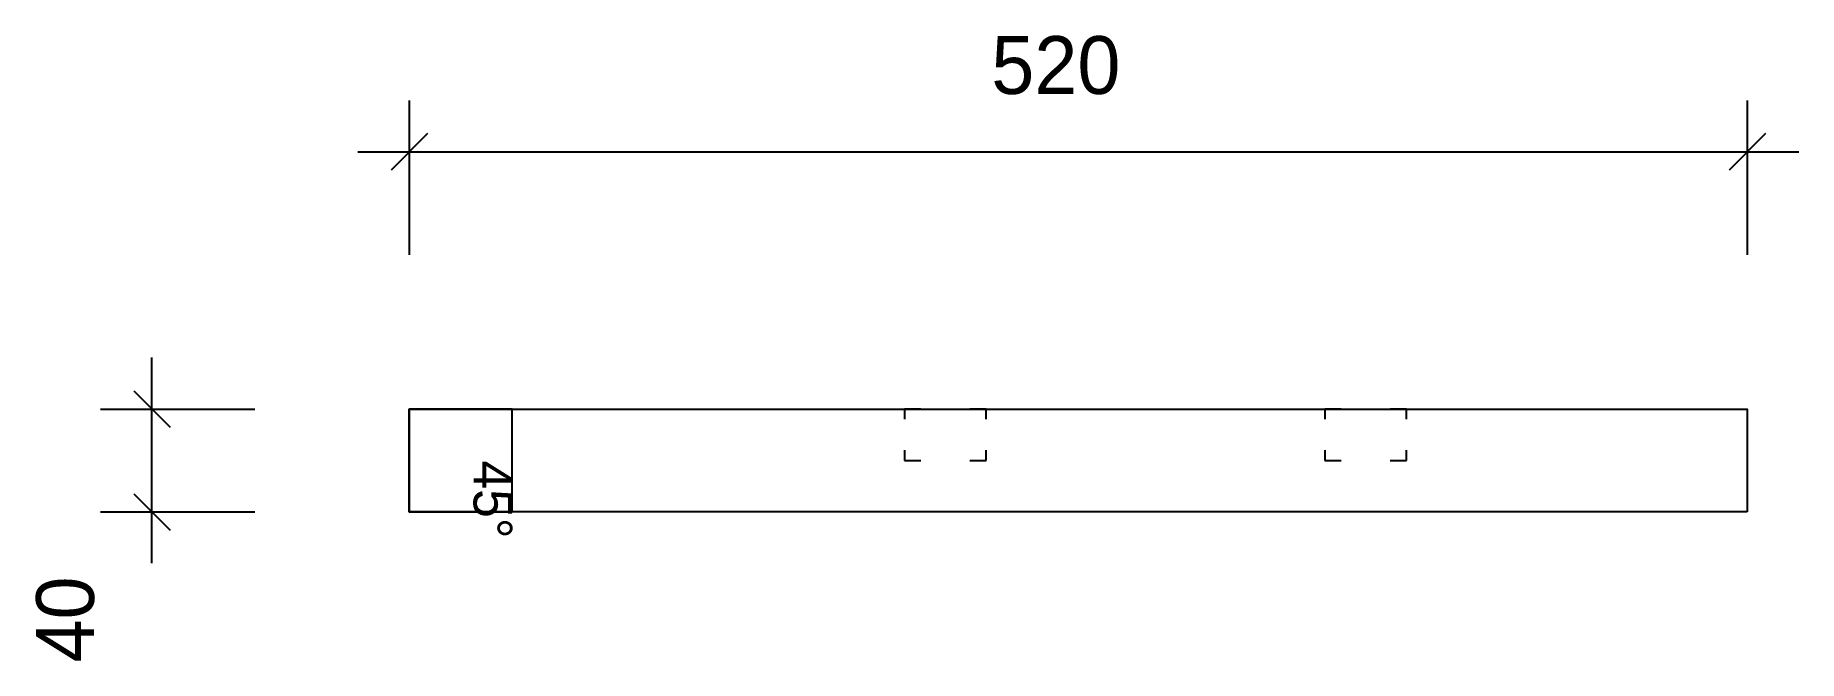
# Model space of a CAD drawing. Header units: millimetres. Extents: x -145 to 540, y -58 to 185.
import ezdxf
from ezdxf.enums import TextEntityAlignment as Align

# ---------------------------------------------------------------- set-up
doc = ezdxf.new("R2010")
doc.units = ezdxf.units.MM
for name, color, linetype in [('CONTOUR', 7, 'CONTINUOUS'), ('CUT_BALUSTER', 7, 'CONTINUOUS'), ('CUT_MITRE', 7, 'CONTINUOUS'), ('DIMLINES', 7, 'CONTINUOUS'), ('DIMLINESTEXT', 7, 'CONTINUOUS')]:
    doc.layers.add(name, color=color, linetype=linetype)

msp = doc.modelspace()

# ---------------------------------------------------------------- linework, layer by layer
at = {"layer": 'CONTOUR', "color": 0, "linetype": '0'}
msp.add_lwpolyline([(519.998, 0), (0, 0), (0, 40), (519.998, 40), (519.998, 0)], dxfattribs=at)
at = {"layer": 'CUT_BALUSTER', "color": 1}
for p, q in [((198.808, 40), (192.458, 40)), ((192.458, 40), (192.458, 36)), ((224.208, 40), (217.858, 40)), ((224.208, 36), (224.208, 40)), ((362.14, 40), (355.79, 40)), ((355.79, 40), (355.79, 36)), ((387.54, 40), (381.19, 40)), ((387.54, 36), (387.54, 40)), ((192.458, 24), (192.458, 20)), ((224.208, 20), (224.208, 24)), ((355.79, 24), (355.79, 20)), ((387.54, 20), (387.54, 24)), ((192.458, 20), (198.808, 20)), ((217.858, 20), (224.208, 20)), ((355.79, 20), (362.14, 20)), ((381.19, 20), (387.54, 20))]:
    msp.add_line(p, q, dxfattribs=at)
at = {"layer": 'CUT_MITRE', "color": 1, "linetype": '1'}
msp.add_lwpolyline([(0, 0), (20, 0), (40, 0), (40, 40), (0, 40), (0, 0)], dxfattribs=at)
at = {"layer": 'DIMLINES', "color": 0}
for p, q in [((0, 160), (0, 100)), ((519.998, 160), (519.998, 100)), ((7.071, 147.071), (-7.071, 132.929)), ((527.069, 147.071), (512.927, 132.929)), ((-20, 140), (539.998, 140)), ((-100, -20), (-100, 60)), ((-107.071, 47.071), (-92.929, 32.929)), ((-120, 40), (-60, 40)), ((-107.071, 7.071), (-92.929, -7.071)), ((-120, 0), (-60, 0))]:
    msp.add_line(p, q, dxfattribs=at)

# ---------------------------------------------------------------- texts
at = {"layer": 'DIMLINESTEXT'}
msp.add_text('520', height=22.5, dxfattribs=at).set_placement((226.194, 185), align=Align.TOP_LEFT)
for s, height, rotation, p in [('45°', 15, 270, (40, 20)), ('40', 22.5, 90, (-145, -58.573))]:
    msp.add_text(s, height=height, rotation=rotation, dxfattribs=at).set_placement(p, align=Align.TOP_LEFT)

doc.saveas('drawing.dxf')
